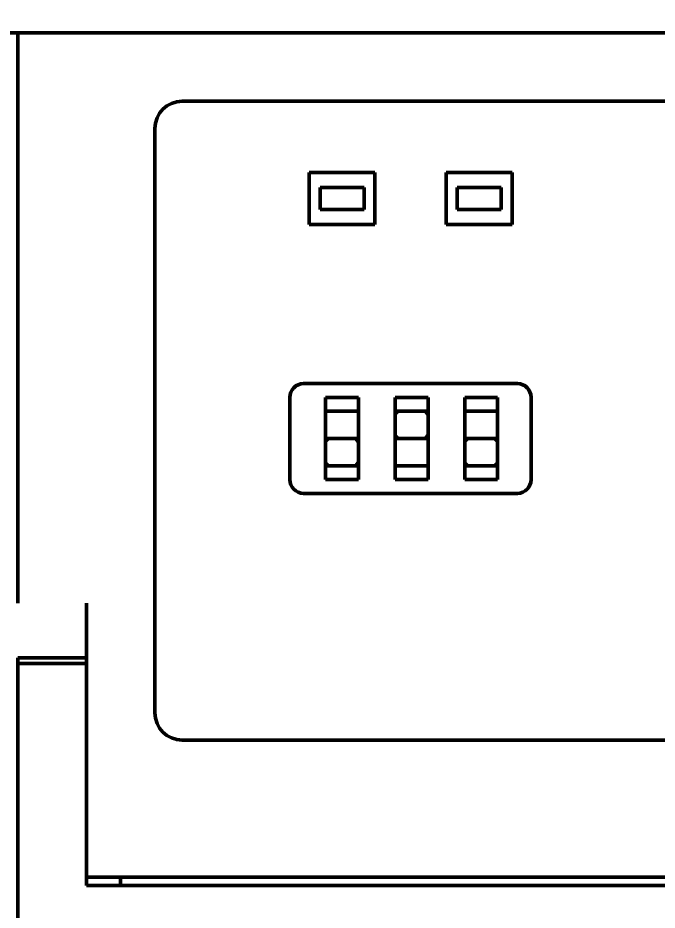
# Model space of a CAD drawing. Header units: millimetres. Extents: x -32 to 1257, y -135 to 348.
# Drawn here: x 86.3 to 109.62, y 226.81 to 259.36 of the extents above; entities that cross this region are included whole.
import ezdxf

# ---------------------------------------------------------------- set-up
doc = ezdxf.new("R2010")
doc.units = ezdxf.units.MM
doc.layers.add('외형선(ISO)', color=7, linetype='Continuous', lineweight=50)
doc.styles.get("Standard").update_dxf_attribs({"font": ''})
doc.styles.get('Standard').set_extended_font_data('Gulim')
doc.dimstyles.get("Standard").update_dxf_attribs({"dimtxt": 0.18, "dimasz": 0.18, "dimexe": 0.18, "dimexo": 0.0625, "dimgap": 0.09, "dimtad": 0, "dimtih": 1, "dimtoh": 1, "dimdec": 4, "dimzin": 0, "dimdsep": 46, "dimtxsty": 'Standard', "dimcen": 0.09, "dimadec": 0, "dimazin": 0, "dimtfac": 1, "dimtdec": 4, "dimtofl": 0, "dimtmove": 0, "dimatfit": 3, "dimfxl": 1, "dimtolj": 1, "dimtzin": 0, "dimarcsym": 0})

# ---------------------------------------------------------------- blocks, each defined once
blk = doc.blocks.new('*D12')
at = {"color": 0, "lineweight": -2}
for p, q in [((86.233, 258.815), (25.58, 258.815)), ((25.76, 258.635), (25.76, 236.467)), ((25.76, 208.993), (25.76, 231.161)), ((86.233, 208.813), (25.58, 208.813))]:
    blk.add_line(p, q, dxfattribs=at)
at = {"color": 0}
for points in [[(25.79, 258.635), (25.73, 258.635), (25.76, 258.815)], [(25.73, 208.993), (25.79, 208.993), (25.76, 208.813)]]:
    blk.add_solid(points, dxfattribs=at)
at = {"layer": 'Defpoints', "color": 0}
for p in [(86.296, 258.815), (25.76, 208.813), (86.296, 208.813)]:
    blk.add_point(p, dxfattribs=at)
at = {"color": 0, "insert": (25.76, 233.814), "char_height": 5, "attachment_point": 5}
blk.add_mtext('\\A1;\\A1;50', dxfattribs=at)
blk = doc.blocks.new('*D13')
at = {"color": 0, "lineweight": -2}
for p, q in [((63.696, 239.626), (63.696, 290.44)), ((254.296, 239.626), (254.296, 290.44)), ((63.876, 290.26), (144.751, 290.26)), ((254.116, 290.26), (173.24, 290.26))]:
    blk.add_line(p, q, dxfattribs=at)
at = {"color": 0}
for points in [[(63.876, 290.29), (63.876, 290.23), (63.696, 290.26)], [(254.116, 290.23), (254.116, 290.29), (254.296, 290.26)]]:
    blk.add_solid(points, dxfattribs=at)
at = {"layer": 'Defpoints', "color": 0}
for p in [(254.296, 290.26), (63.696, 239.564), (254.296, 239.564)]:
    blk.add_point(p, dxfattribs=at)
at = {"color": 0, "insert": (158.996, 290.26), "char_height": 5, "attachment_point": 5}
blk.add_mtext('\\A1;190.6000', dxfattribs=at)
blk = doc.blocks.new('*D20')
at = {"color": 0, "lineweight": -2}
for p, q in [((67.633, 212.815), (67.633, 276.168)), ((67.813, 275.988), (153.678, 275.988)), ((250.116, 275.988), (164.251, 275.988)), ((250.296, 254.877), (250.296, 276.168))]:
    blk.add_line(p, q, dxfattribs=at)
at = {"color": 0}
for points in [[(67.813, 276.018), (67.813, 275.958), (67.633, 275.988)], [(250.116, 275.958), (250.116, 276.018), (250.296, 275.988)]]:
    blk.add_solid(points, dxfattribs=at)
at = {"layer": 'Defpoints', "color": 0}
for p in [(250.296, 275.988), (250.296, 254.815), (67.633, 212.752)]:
    blk.add_point(p, dxfattribs=at)
at = {"color": 0, "insert": (158.964, 275.988), "char_height": 5, "attachment_point": 5}
blk.add_mtext('\\A1;\\A1;182', dxfattribs=at)

msp = doc.modelspace()

# ---------------------------------------------------------------- linework, layer by layer
at = {"layer": '외형선(ISO)'}
for p, q in [((65.69571, 258.81458), (86.29571, 258.81458)), ((86.29571, 238.01458), (86.29571, 258.81458)), ((86.29571, 258.81458), (243.89571, 258.81458)), ((92.29571, 256.31458), (242.39571, 256.31458)), ((91.29571, 234.01458), (91.29571, 255.31458)), ((96.92571, 253.71458), (96.92571, 251.81458)), ((99.32571, 253.71458), (96.92571, 253.71458)), ((99.32571, 251.81458), (99.32571, 253.71458)), ((101.92571, 253.71458), (101.92571, 251.81458)), ((104.32571, 253.71458), (101.92571, 253.71458)), ((104.32571, 251.81458), (104.32571, 253.71458)), ((97.32571, 253.16458), (97.32571, 252.36458)), ((98.92571, 253.16458), (97.32571, 253.16458)), ((98.92571, 252.36458), (98.92571, 253.16458)), ((102.32571, 253.16458), (102.32571, 252.36458)), ((103.92571, 253.16458), (102.32571, 253.16458)), ((103.92571, 252.36458), (103.92571, 253.16458)), ((97.32571, 252.36458), (98.92571, 252.36458)), ((102.32571, 252.36458), (103.92571, 252.36458)), ((96.92571, 251.81458), (99.32571, 251.81458)), ((101.92571, 251.81458), (104.32571, 251.81458)), ((104.52071, 246.01458), (96.72071, 246.01458)), ((96.22071, 245.51458), (96.22071, 242.51458)), ((97.52071, 244.01458), (97.52071, 245.51458)), ((97.52071, 245.51458), (98.72071, 245.51458)), ((98.72071, 245.51458), (98.72071, 244.01458)), ((100.06071, 245.01458), (100.06071, 245.51458)), ((100.06071, 245.51458), (101.26071, 245.51458)), ((101.26071, 245.51458), (101.26071, 245.01458)), ((102.60071, 244.01458), (102.60071, 245.51458)), ((102.60071, 245.51458), (103.80071, 245.51458)), ((103.80071, 245.51458), (103.80071, 244.01458)), ((105.02071, 242.51458), (105.02071, 245.51458)), ((98.72071, 245.01458), (97.52071, 245.01458)), ((100.06071, 245.01458), (100.16071, 244.91458)), ((101.26071, 245.01458), (100.06071, 245.01458)), ((100.06071, 245.01458), (100.06071, 244.01458)), ((101.16071, 244.91458), (101.26071, 245.01458)), ((101.26071, 244.01458), (101.26071, 245.01458)), ((103.80071, 245.01458), (102.60071, 245.01458)), ((100.16071, 244.11458), (100.06071, 244.01458)), ((101.26071, 244.01458), (101.16071, 244.11458)), ((97.52071, 244.01458), (97.62071, 243.91458)), ((98.72071, 244.01458), (97.52071, 244.01458)), ((97.52071, 244.01458), (97.52071, 243.01458)), ((98.62071, 243.91458), (98.72071, 244.01458)), ((98.72071, 243.01458), (98.72071, 244.01458)), ((100.06071, 244.01458), (101.26071, 244.01458)), ((100.06071, 242.51458), (100.06071, 244.01458)), ((101.26071, 244.01458), (101.26071, 242.51458)), ((102.60071, 244.01458), (102.70071, 243.91458)), ((103.80071, 244.01458), (102.60071, 244.01458)), ((102.60071, 244.01458), (102.60071, 243.01458)), ((103.70071, 243.91458), (103.80071, 244.01458)), ((103.80071, 243.01458), (103.80071, 244.01458)), ((97.62071, 243.11458), (97.52071, 243.01458)), ((98.72071, 243.01458), (98.62071, 243.11458)), ((102.70071, 243.11458), (102.60071, 243.01458)), ((103.80071, 243.01458), (103.70071, 243.11458)), ((97.52071, 243.01458), (98.72071, 243.01458)), ((97.52071, 242.51458), (97.52071, 243.01458)), ((98.72071, 243.01458), (98.72071, 242.51458)), ((100.06071, 243.01458), (101.26071, 243.01458)), ((102.60071, 243.01458), (103.80071, 243.01458)), ((102.60071, 242.51458), (102.60071, 243.01458)), ((103.80071, 243.01458), (103.80071, 242.51458)), ((98.72071, 242.51458), (97.52071, 242.51458)), ((101.26071, 242.51458), (100.06071, 242.51458)), ((103.80071, 242.51458), (102.60071, 242.51458)), ((96.72071, 242.01458), (104.52071, 242.01458)), ((88.79571, 234.03437), (88.79571, 238.01458)), ((86.29571, 235.81232), (86.29571, 236.01458)), ((86.29571, 236.01458), (88.79571, 236.01458)), ((88.79571, 235.81232), (86.29571, 235.81232)), ((86.29571, 233.65818), (86.29571, 235.81232)), ((88.79571, 233.65818), (88.79571, 234.03437)), ((86.29571, 210.30201), (86.29571, 233.65818)), ((88.79571, 233.65818), (88.79571, 233.58112)), ((88.79571, 230.01458), (88.79571, 233.58112)), ((242.39571, 233.01458), (92.29571, 233.01458)), ((88.79571, 229.05183), (88.79571, 230.01458)), ((88.79571, 229.05183), (88.79571, 228.6155)), ((88.79571, 227.71549), (88.79571, 228.6155)), ((88.79571, 228.01458), (251.79571, 228.01458)), ((90.04571, 227.71549), (90.04571, 228.01458)), ((251.79571, 227.71549), (88.79571, 227.71549))]:
    msp.add_line(p, q, dxfattribs=at)
for centre, radius, start, end in [((92.29571, 255.31458), 1, 90, 180), ((96.72071, 245.51458), 0.5, 90, 180), ((104.52071, 245.51458), 0.5, 0, 90), ((96.72071, 242.51458), 0.5, 180, 270), ((104.52071, 242.51458), 0.5, 270, 0), ((92.29571, 234.01458), 1, 180, 270)]:
    msp.add_arc(centre, radius, start, end, dxfattribs=at)

# ---------------------------------------------------------------- dimensions: what is measured, and where the dimension line sits
dim = msp.add_linear_dim(base=(254.29571, 290.25956), p1=(63.69571, 239.56371), p2=(254.29571, 239.56371), dimstyle='Standard', override={"dimtxt": 5})
dim.commit()
dim.dimension.update_dxf_attribs({"geometry": '*D13', "text_midpoint": (158.99571, 290.25956)})
dim = msp.add_linear_dim(base=(250.29571, 275.98775), p1=(67.63321, 212.75208), p2=(250.29571, 254.81458), text='\\A1;182', dimstyle='Standard', override={"dimtxt": 5, "dimtxsty": 'Standard'})
dim.commit()
dim.dimension.update_dxf_attribs({"geometry": '*D20', "text_midpoint": (158.96446, 275.98775)})
dim = msp.add_linear_dim(base=(25.76009, 208.81339), p1=(86.29571, 258.81458), p2=(86.29571, 208.81339), angle=90, text='\\A1;50', dimstyle='Standard', override={"dimtxt": 5, "dimtxsty": 'Standard'})
dim.commit()
dim.dimension.update_dxf_attribs({"geometry": '*D12', "text_midpoint": (25.76009, 233.81399)})

doc.saveas('drawing.dxf')
